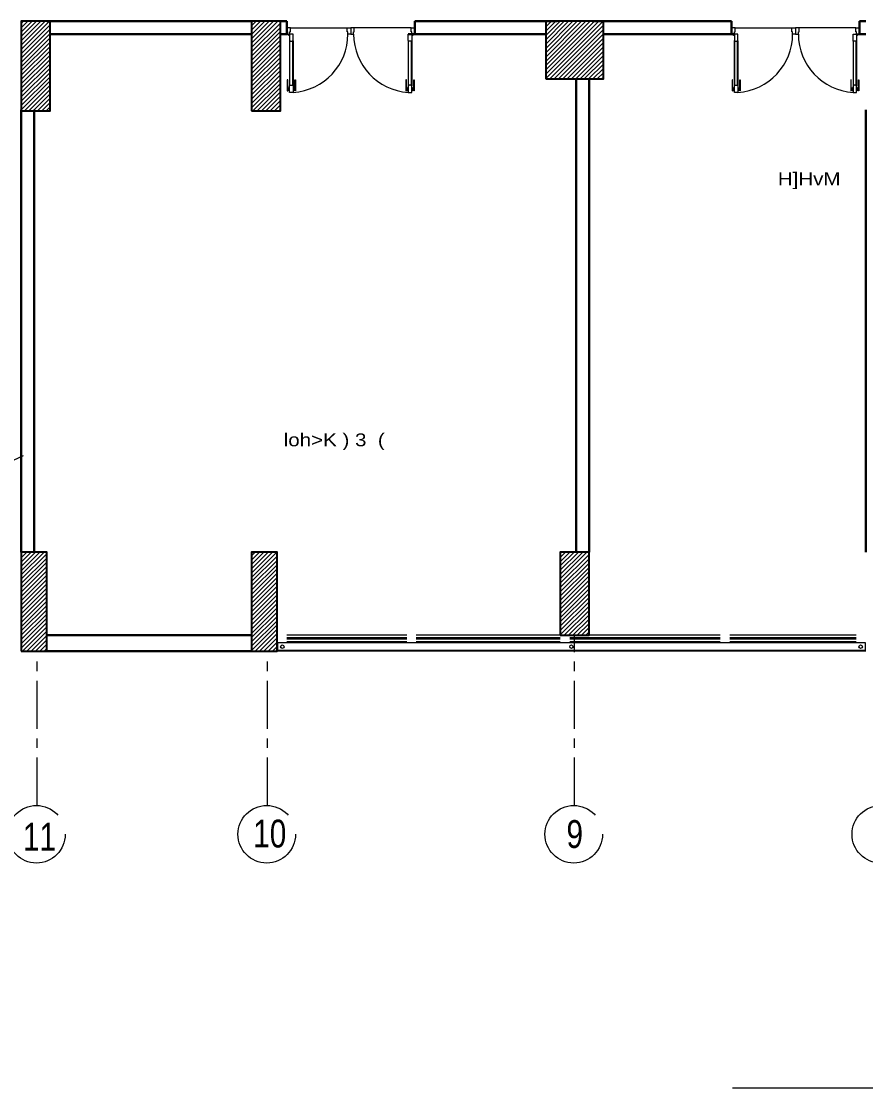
# Model space of a CAD drawing. Extents: x 847 to 949, y 518 to 813.
# Drawn here: x 871 to 884.2, y 778.58 to 795.25 of the extents above; entities that cross this region are included whole.
import ezdxf

# ---------------------------------------------------------------- set-up
doc = ezdxf.new("R2010")
doc.units = 0
doc.header["$MEASUREMENT"] = 0
doc.linetypes.add('CENTERX2', pattern=[4, 2.5, -0.5, 0.5, -0.5])
doc.layers.get('0').update_dxf_attribs({"linetype": 'CONTINUOUS', "lineweight": 30})
for name, color, linetype, lineweight in [('axis', 1, 'CENTERX2', 5), ('Column', 6, 'CONTINUOUS', 25), ('DOOR', 30, 'CONTINUOUS', 9), ('Elevation', 150, 'CONTINUOUS', 18), ('hatch', 252, 'CONTINUOUS', 9), ('text', 72, 'CONTINUOUS', 15), ('txt in circle', 11, 'CONTINUOUS', 13), ('UG-Khartosha', 11, 'CONTINUOUS', 20), ('Wall', 5, 'CONTINUOUS', 30), ('WINDOW', 4, 'CONTINUOUS', 5)]:
    doc.layers.add(name, color=color, linetype=linetype, lineweight=lineweight)
doc.styles.add('SOSA2', font='SOSA.shx', dxfattribs={"width": 0.8})
pattern_1 = [(45, (1093.610115075709, 471.3267003515515), (-0.0336759604540093, 0.0336759604540093), [])]

# ---------------------------------------------------------------- blocks, each defined once
blk = doc.blocks.new('d2')
at = {"layer": 'DOOR', "color": 251}
for p, q in [((91.31475564977228, -77.83766501142806), (92.20362631564007, -77.83766501142806)), ((93.20365757464896, -77.83766501548826), (92.31478690878119, -77.83766501166656))]:
    blk.add_line(p, q, dxfattribs=at)
at = {"layer": 'DOOR', "color": 252}
for p, q in [((91.30312578748115, -78.04320585851063), (91.30312578748115, -78.74310831616282)), ((91.30808842623392, -78.74310831616282), (91.30808842623392, -78.04320585851036)), ((91.35474859007758, -78.74310831616282), (91.35474859007758, -78.04320585851063)), ((91.3597112288297, -78.04320585851063), (91.3597112288297, -78.74310831616305)), ((93.1587019947078, -78.0432058623775), (93.15870199169821, -78.74310832002996)), ((93.16366463045073, -78.74310832005105), (93.16366463346044, -78.04320586239885)), ((93.21032479429435, -78.74310832025165), (93.21032479730381, -78.0432058625992)), ((93.21528743605637, -78.0432058626208), (93.21528743304673, -78.74310832027302))]:
    blk.add_line(p, q, dxfattribs=at)
at = {"layer": 'DOOR', "color": 5}
for points in [[(91.25920661221012, -77.83766501142769), (91.2592063498262, -77.93766501172159), (91.30364460110569, -77.93766501172159), (91.30364486348948, -77.8997643486705), (91.31475442630928, -77.8997643486705), (91.31475564977228, -77.83766501142806)], [(92.25920661221058, -77.83766501142745), (92.25920661199561, -77.9376650114063), (92.21462875233595, -77.93766501172108), (92.21462901471972, -77.8997643486705), (92.20351945189978, -77.8997643486705), (92.20362631564007, -77.83766501142806)], [(92.25920661221063, -77.83766501142698), (92.2592066119957, -77.93766501140583), (92.3037844716553, -77.93766501191227), (92.30378420943451, -77.89976434886168), (92.31489377225449, -77.89976434890943), (92.31478690878119, -77.83766501166656)], [(93.25920661221113, -77.8376650157267), (93.25920687416507, -77.93766501602059), (93.21476862288563, -77.93766501582954), (93.21476836066476, -77.89976435277845), (93.20365879784498, -77.89976435273068), (93.20365757464896, -77.83766501548826)], [(91.30808842623371, -78.03765107710045), (91.30808842623371, -78.04876063992039), (91.35474859007708, -78.04876063992039), (91.35474859007708, -78.03765107710045), (91.35919241520519, -78.03765107710045), (91.35919241520519, -77.93766501172159), (91.35919241520519, -77.93766501172159), (91.30364460110569, -77.93766501172159), (91.30364460110569, -78.03765107710045)], [(93.21032479732773, -78.0376510811893), (93.21032479727992, -78.04876064400923), (93.16366463343657, -78.04876064380862), (93.1636646334843, -78.03765108098868), (93.15922080835621, -78.03765108096958), (93.1592208087862, -77.93766501559071), (93.1592208087862, -77.93766501559071), (93.21476862288563, -77.93766501582954), (93.21476862245571, -78.03765108120841)], [(91.30808842623392, -78.74866309757256), (91.30808842623392, -78.73755353475279), (91.35474859007743, -78.73755353475279), (91.35474859007743, -78.74866309757256), (91.3591924152056, -78.74866309757256), (91.3591924152056, -78.84864916295159), (91.3591924152056, -78.84864916295159), (91.30364460110619, -78.84864916295159), (91.30364460110619, -78.74866309757256)], [(93.21032479427048, -78.74866310166145), (93.21032479431824, -78.73755353884162), (93.1636646304747, -78.73755353864101), (93.16366463042685, -78.74866310146083), (93.1592208052988, -78.74866310144198), (93.15922080486885, -78.84864916682072), (93.15922080486885, -78.84864916682072), (93.21476861896835, -78.84864916705979), (93.21476861939831, -78.74866310168055)]]:
    blk.add_lwpolyline(points, close=True, dxfattribs=at)
for points in [[(91.30808842623371, -78.04816849726276), (91.30808842623371, -78.04816849726276, -0.9999999999999998), (91.30808842623371, -78.0382432197582)], [(91.35474859007708, -78.04816849726276), (91.35474859007708, -78.04816849726276, 0.9999999999999998), (91.35474859007708, -78.0382432197582)], [(93.16366463343913, -78.04816850115098), (93.16366463343913, -78.04816850115098, -0.9999999999999998), (93.16366463348177, -78.03824322364645)], [(93.21032479728251, -78.04816850135161), (93.21032479728251, -78.04816850135161, 0.9999999999999998), (93.21032479732516, -78.03824322384706)], [(91.30808842623392, -78.73814567741019), (91.30808842623392, -78.73814567741019, 0.9999999999999998), (91.30808842623392, -78.74807095491546)], [(91.35474859007743, -78.73814567741019), (91.35474859007743, -78.73814567741019, -0.9999999999999998), (91.35474859007743, -78.74807095491546)], [(93.16366463047218, -78.73814568129839), (93.16366463047218, -78.73814568129839, 0.9999999999999998), (93.16366463042952, -78.7480709588037)], [(93.2103247943157, -78.738145681499), (93.2103247943157, -78.738145681499, -0.9999999999999998), (93.21032479427302, -78.74807095900432)]]:
    blk.add_lwpolyline(points, format="xyb", close=True, dxfattribs=at)
at = {"layer": 'DOOR', "color": 1}
for points in [[(91.2752613851998, -78.65408656384245), (91.26723386751313, -78.65408656384245), (91.26723386751313, -78.82643003731201), (91.27526138519987, -78.82643003731201)], [(91.38757563111136, -78.65408656384245), (91.39560314879816, -78.65408656384245), (91.39560314879816, -78.82643003731224), (91.38757563111149, -78.82643003731224)], [(93.1308375897997, -78.65408656758954), (93.12281007211288, -78.65408656755477), (93.1228100713719, -78.82643004102479), (93.13083758905857, -78.82643004105933)], [(93.24315183571129, -78.65408656807243), (93.2511793533979, -78.65408656810696), (93.2511793526568, -78.82643004157649), (93.24315183497015, -78.82643004154195)], [(91.28698025687623, -78.80862217080835), (91.28054641127285, -78.80862217080835), (91.28054641127285, -78.78839959019298), (91.28698025687623, -78.78839959019298)], [(91.37585675943527, -78.80862217080835), (91.38229060503865, -78.80862217080835), (91.38229060503865, -78.78839959019298), (91.37585675943527, -78.78839959019298)], [(93.14255646081135, -78.8086221746058), (93.13612261520795, -78.80862217457815), (93.13612261529491, -78.7883995939628), (93.14255646089829, -78.78839959399043)], [(93.23143296337038, -78.80862217498793), (93.23786680897379, -78.80862217501554), (93.23786680906085, -78.78839959440023), (93.23143296345732, -78.78839959437282)]]:
    blk.add_lwpolyline(points, close=True, dxfattribs=at)
for points in [[(91.27526138519987, -78.80833391033913, 0.9999999999999998), (91.28054641127285, -78.80833391033913), (91.28054641127285, -78.80833391033913), (91.28054641127285, -78.78868785066243), (91.28054641127285, -78.78868785066243, 0.9999999999999998), (91.27526138519987, -78.78868785066243), (91.27526138519987, -78.78868785066243)], [(91.38757563111149, -78.80833391033913, -0.9999999999999998), (91.38229060503865, -78.80833391033913), (91.38229060503865, -78.80833391033913), (91.38229060503865, -78.78868785066217), (91.38229060503865, -78.78868785066217, -0.9999999999999998), (91.38757563111149, -78.78868785066217), (91.38757563111149, -78.78868785066217)], [(93.13083758913635, -78.80833391408623, 0.9999999999999998), (93.1361226152092, -78.80833391410896), (93.1361226152092, -78.80833391410896), (93.13612261529356, -78.78868785443198), (93.13612261529356, -78.78868785443198, 0.9999999999999998), (93.13083758922085, -78.78868785440952), (93.13083758922085, -78.78868785440952)], [(93.24315183504795, -78.80833391456912, -0.9999999999999998), (93.23786680897504, -78.80833391454641), (93.23786680897504, -78.80833391454641), (93.23786680905953, -78.78868785486969), (93.23786680905953, -78.78868785486969, -0.9999999999999998), (93.24315183513242, -78.7886878548924), (93.24315183513242, -78.7886878548924)]]:
    blk.add_lwpolyline(points, format="xyb", close=True, dxfattribs=at)
for points in [[(91.29253503828613, -78.78125960010695), (91.28698025687623, -78.78125960010695), (91.28698025687623, -78.81576216089424), (91.29253503828613, -78.81576216089424)], [(91.30364460110607, -78.77088222321247), (91.29253503828613, -78.77088222321247), (91.29253503828613, -78.82643003731224), (91.30364460110607, -78.82643003731224)], [(91.37030197802522, -78.78125960010759), (91.37585675943527, -78.78125960010759), (91.37585675943527, -78.81576216089435), (91.3703019780254, -78.81576216089435)], [(93.14811124233901, -78.78125960392894), (93.14255646092899, -78.7812596039048), (93.14255646078064, -78.81576216469183), (93.14811124219051, -78.81576216471561)], [(93.21476861930279, -78.7708822273204), (93.22587818212277, -78.77088222736818), (93.22587818188393, -78.82643004146796), (93.21476861906395, -78.82643004141994)], [(93.22587818207813, -78.78125960426267), (93.231432963488, -78.78125960428694), (93.23143296333969, -78.81576216507382), (93.22587818192976, -78.81576216504995)]]:
    blk.add_lwpolyline(points, dxfattribs=at)
at = {"layer": 'DOOR', "color": 5}
for points in [[(91.3591924152056, -78.77088222321218), (91.37030197802522, -78.77088222321218), (91.37030197802522, -78.82643003731201), (91.3591924152056, -78.82643003731201)], [(93.15922080520329, -78.77088222708133), (93.14811124238364, -78.77088222703355), (93.14811124214464, -78.82643004113335), (93.15922080496445, -78.82643004118111)]]:
    blk.add_lwpolyline(points, dxfattribs=at)
for centre in [(91.29253503828564, -77.94877457454139), (93.22587818565788, -77.94877457869711)]:
    blk.add_circle(centre, 0.0111095628198811, dxfattribs=at)
at = {"layer": 'DOOR', "color": 252}
for centre, start, end in [((91.30184110064779, -77.93766501172159), 273.6023210314682, 2.1984e-11), ((93.21657212334348, -77.9376650158373), 179.9999997536356, 266.3976787221892)]:
    blk.add_arc(centre, 0.9127876516880132, start, end, dxfattribs=at)
blk = doc.blocks.new('fghh')
at = {"layer": 'hatch'}
for p, q in [((1434.894379338135, 1497.175862630121), (1434.610167638861, 1497.791654645214)), ((1435.256321485015, 1497.180116183673), (1434.656321485015, 1496.903193106751)), ((1434.656321485016, 1496.903193106751), (1434.894379338134, 1497.17586263012)), ((1435.256321485015, 1497.180116183673), (1435.018263631895, 1496.907446660306)), ((1435.256321485016, 1496.391654645212), (1435.018263631895, 1496.907446660306))]:
    blk.add_line(p, q, dxfattribs=at)
blk = doc.blocks.new('A$C11ED6BD5')
at = {"layer": 'axis', "color": 0, "ltscale": 0.3}
for p, q in [((-35.4500000000005, -2.411147639998715), (-35.4500000000005, 0.2499999999998863)), ((-43.85000000000059, -2.411147639998715), (-43.85000000000059, -1.137e-13)), ((-40.25000000000045, -2.411147639998715), (-40.25000000000045, -5.684e-13))]:
    blk.add_line(p, q, dxfattribs=at)
at = {"layer": 'axis', "color": 0}
for centre in [(-43.8634307856812, -2.860947166450272), (-40.26343078568106, -2.860947166450272), (-35.46343078568111, -2.860947166450272), (-30.66343078568093, -2.860947166450272)]:
    blk.add_circle(centre, 0.45, dxfattribs=at)
at = {"layer": 'txt in circle', "color": 0, "ltscale": 0.01, "char_height": 0.4354560000000001, "attachment_point": 5, "style": 'SOSA2'}
for s, insert in [('10', (-40.2162968920711, -2.853170048110768)), ('9', (-35.44835847996707, -2.86056023475146)), ('11', (-43.81585219679573, -2.899736219153736))]:
    blk.add_mtext(s, dxfattribs=dict(at, insert=insert))

msp = doc.modelspace()

# ---------------------------------------------------------------- hatches: boundary and pattern name
at = {"layer": 'hatch'}
h = msp.add_hatch(dxfattribs=at)
h.set_pattern_fill('ANSI31', color=252, scale=0.015, style=0)
h.set_pattern_definition(pattern_1)
h.paths.add_polyline_path([(871.0029551421904, 793.8487651930247), (871.4529551421906, 793.8487651930247), (871.4529551421906, 795.2487651930251), (871.0029551421904, 795.2487651930251)])
h = msp.add_hatch(dxfattribs=at)
h.set_pattern_fill('ANSI31', color=252, scale=0.015, style=0)
h.set_pattern_definition(pattern_1)
h.paths.add_polyline_path([(874.6029551421907, 793.8487651930247), (875.0529551421905, 793.8487651930247), (875.0529551421905, 795.2487651930251), (874.6029551421907, 795.2487651930251)])
h = msp.add_hatch(dxfattribs=at)
h.set_pattern_fill('ANSI31', color=252, scale=0.015, style=0)
h.set_pattern_definition([(45, (1106.635115075709, 472.126700351552), (-0.0336759604540093, 0.0336759604540093), [])])
h.paths.add_polyline_path([(879.2029551421901, 794.3487651930252), (880.1029551421902, 794.3487651930252), (880.1029551421902, 795.2487651930253), (879.2029551421901, 795.2487651930253)])
h = msp.add_hatch(dxfattribs=at)
h.set_pattern_fill('ANSI31', color=252, scale=0.015, style=0)
h.set_pattern_definition(pattern_1)
h.paths.add_polyline_path([(871.0029551421904, 785.398765193025), (871.4029551421901, 785.398765193025), (871.4029551421901, 786.9487651930253), (871.0029551421904, 786.9487651930253)])
h = msp.add_hatch(dxfattribs=at)
h.set_pattern_fill('ANSI31', color=252, scale=0.015, style=0)
h.set_pattern_definition(pattern_1)
h.paths.add_polyline_path([(874.6029551421901, 785.3987651930246), (875.0029551421901, 785.3987651930246), (875.0029551421901, 786.9487651930245), (874.6029551421901, 786.9487651930245)])
h = msp.add_hatch(dxfattribs=at)
h.set_pattern_fill('ANSI31', color=252, scale=0.015, style=0)
h.set_pattern_definition(pattern_1)
h.paths.add_polyline_path([(879.4279551421903, 785.6487651930252), (879.8779551421901, 785.6487651930252), (879.8779551421901, 786.9487651930253), (879.4279551421903, 786.9487651930253)])

# ---------------------------------------------------------------- linework, layer by layer
at = {"layer": 'Column', "color": 252}
for points in [[(871.0029551421904, 793.8487651930247), (871.4529551421906, 793.8487651930247), (871.4529551421906, 795.2487651930251), (871.0029551421904, 795.2487651930251)], [(874.6029551421907, 793.8487651930247), (875.0529551421905, 793.8487651930247), (875.0529551421905, 795.2487651930251), (874.6029551421907, 795.2487651930251)], [(879.2029551421901, 794.3487651930252), (880.1029551421902, 794.3487651930252), (880.1029551421902, 795.2487651930253), (879.2029551421901, 795.2487651930253)], [(871.0029551421904, 785.398765193025), (871.4029551421901, 785.398765193025), (871.4029551421901, 786.9487651930253), (871.0029551421904, 786.9487651930253)], [(874.6029551421901, 785.3987651930246), (875.0029551421901, 785.3987651930246), (875.0029551421901, 786.9487651930245), (874.6029551421901, 786.9487651930245)], [(879.4279551421903, 785.6487651930252), (879.8779551421901, 785.6487651930252), (879.8779551421901, 786.9487651930253), (879.4279551421903, 786.9487651930253)]]:
    msp.add_lwpolyline(points, close=True, dxfattribs=at)
at = {"layer": 'Elevation', "color": 252}
msp.add_line((884.2029551421884, 785.3987651930246), (875.0029551421883, 785.3987651930246), dxfattribs=at)
msp.add_lwpolyline([(875.0129551421883, 785.538765193028), (884.1929551421882, 785.538765193028), (884.1929551421882, 785.4087651930251), (875.0129551421883, 785.4087651930251)], close=True, dxfattribs=at)
for centre in [(875.0822005153551, 785.4708099417644), (879.6029551421883, 785.4708099417644), (884.1237097690213, 785.4708099417644)]:
    msp.add_circle(centre, 0.0273321334278762, dxfattribs=at)
at = {"layer": 'UG-Khartosha'}
msp.add_line((882.1230799784607, 778.5756258899476), (897.175447801467, 778.5756258899476), dxfattribs=at)
at = {"layer": 'Wall', "color": 252, "linetype": 'Continuous'}
for p, q in [((871.4029551421884, 795.2487651930246), (874.6029551421884, 795.2487651930246)), ((875.1529551096597, 795.2487651930246), (875.0529551313455, 795.2487651930246)), ((875.1529551096597, 795.0487655866003), (875.1529551096597, 795.2487655866004)), ((877.152941175038, 795.2487658485188), (877.152941175038, 795.0487658485188)), ((879.3779551421884, 795.2487651958717), (877.152941175038, 795.2487654492484)), ((879.9279551421882, 795.2487651928888), (882.1058616310606, 795.2487651889396)), ((882.1058616310606, 795.24876518894), (882.1058616310606, 795.0487651889399)), ((884.1058621553997, 795.2487651930246), (884.2029551421884, 795.2487651930246)), ((884.1058621553997, 795.0487651930249), (884.1058621553997, 795.2487651930246)), ((871.4529551421884, 795.0487651930249), (874.6029551421884, 795.0487651930249)), ((875.1585041472159, 795.0487651930249), (875.0529551313455, 795.0487651930249)), ((879.2029551421886, 795.0487651930249), (877.0529551205037, 795.0487651930249)), ((880.1029551421885, 795.0487651930249), (882.1558621553991, 795.0487651930249)), ((884.1003131178377, 795.0487651930249), (884.2029551421884, 795.0487651930249)), ((879.6779551421904, 786.9487651930253), (879.6779551421904, 794.3487651930252)), ((879.8779551421901, 786.9487651930253), (879.8779551421901, 794.3487651930252)), ((874.6029550375629, 785.6487651930246), (871.4029550375627, 785.6487651930246)), ((874.6029551421884, 785.3987651930245), (871.4029551421884, 785.3987651930245))]:
    msp.add_line(p, q, dxfattribs=at)
for points in [[(871.0029835774858, 793.8660166828323), (871.0029837704777, 786.9487651931498)], [(871.2029548534223, 793.8639321960449), (871.2029548534223, 786.9487651930249)], [(884.2029551421884, 793.865011749563), (884.2029551421884, 786.9487651930253)], [(884.2029551421884, 787.3287652006517), (884.2029551421884, 786.9487651930249)]]:
    msp.add_lwpolyline(points, dxfattribs=at)
at = {"layer": 'WINDOW', "color": 252, "linetype": 'Continuous'}
for p, q in [((877.0279551421884, 785.6487651930246), (875.1529551421886, 785.6487651930246)), ((879.4279551421881, 785.6487651930219), (877.1779551421885, 785.6487651930219)), ((881.9279551421882, 785.6487651930277), (879.5779551421881, 785.6487651930277)), ((884.0529551421882, 785.6487651930246), (882.0779551421884, 785.6487651930246)), ((877.0279551421884, 785.6087651930246), (875.1529551421886, 785.6087651930246)), ((877.0279551421884, 785.5887651930244), (875.1529551421883, 785.5887651930244)), ((877.0279551421884, 785.5487651930246), (875.1529551421883, 785.5487651930246)), ((879.4279551421881, 785.6087651930213), (877.1779551421885, 785.6087651930213)), ((879.4279551421881, 785.5887651930216), (877.1779551421885, 785.5887651930216)), ((879.4279551421881, 785.5487651930218), (877.1779551421885, 785.5487651930218)), ((881.9279551421882, 785.608765193027), (879.5779551421881, 785.608765193027)), ((881.9279551421882, 785.5887651930274), (879.5779551421881, 785.5887651930274)), ((881.9279551421882, 785.5487651930273), (879.5779551421881, 785.5487651930273)), ((884.0529551421882, 785.6087651930244), (882.0779551421884, 785.6087651930244)), ((884.0529551421882, 785.5887651930244), (882.0779551421884, 785.5887651930244)), ((884.0529551421882, 785.5487651930246), (882.0779551421884, 785.5487651930246))]:
    msp.add_line(p, q, dxfattribs=at)

# ---------------------------------------------------------------- block references
at = {"color": 252, "linetype": 'Continuous'}
for p in [(783.8937629568397, 872.9864295452473), (790.8466552812342, 872.9864302006616)]:
    msp.add_blockref('d2', p, dxfattribs=at)
at = {"layer": 'axis', "color": 252}
msp.add_blockref('A$C11ED6BD5', (915.1029551421906, 785.398765193025), dxfattribs=at)
at = {"layer": 'hatch', "color": 252, "xscale": -1.327159507994789, "yscale": 1.327159507994789, "zscale": 1.327159507994789, "rotation": 139.5504204573208}
msp.add_blockref('fghh', (709.9545840071402, 3535.520701221094), dxfattribs=at)

# ---------------------------------------------------------------- texts
at = {"layer": 'text', "color": 252, "style": 'SOSA2', "width": 1.199999999999999}
for s, p in [('H]HvM', (882.8295963548164, 792.685445009108)), ('loh>K ) 3  (', (875.1049991459482, 788.6046654163605))]:
    msp.add_text(s, height=0.2, dxfattribs=at).set_placement(p)

doc.saveas('drawing.dxf')
